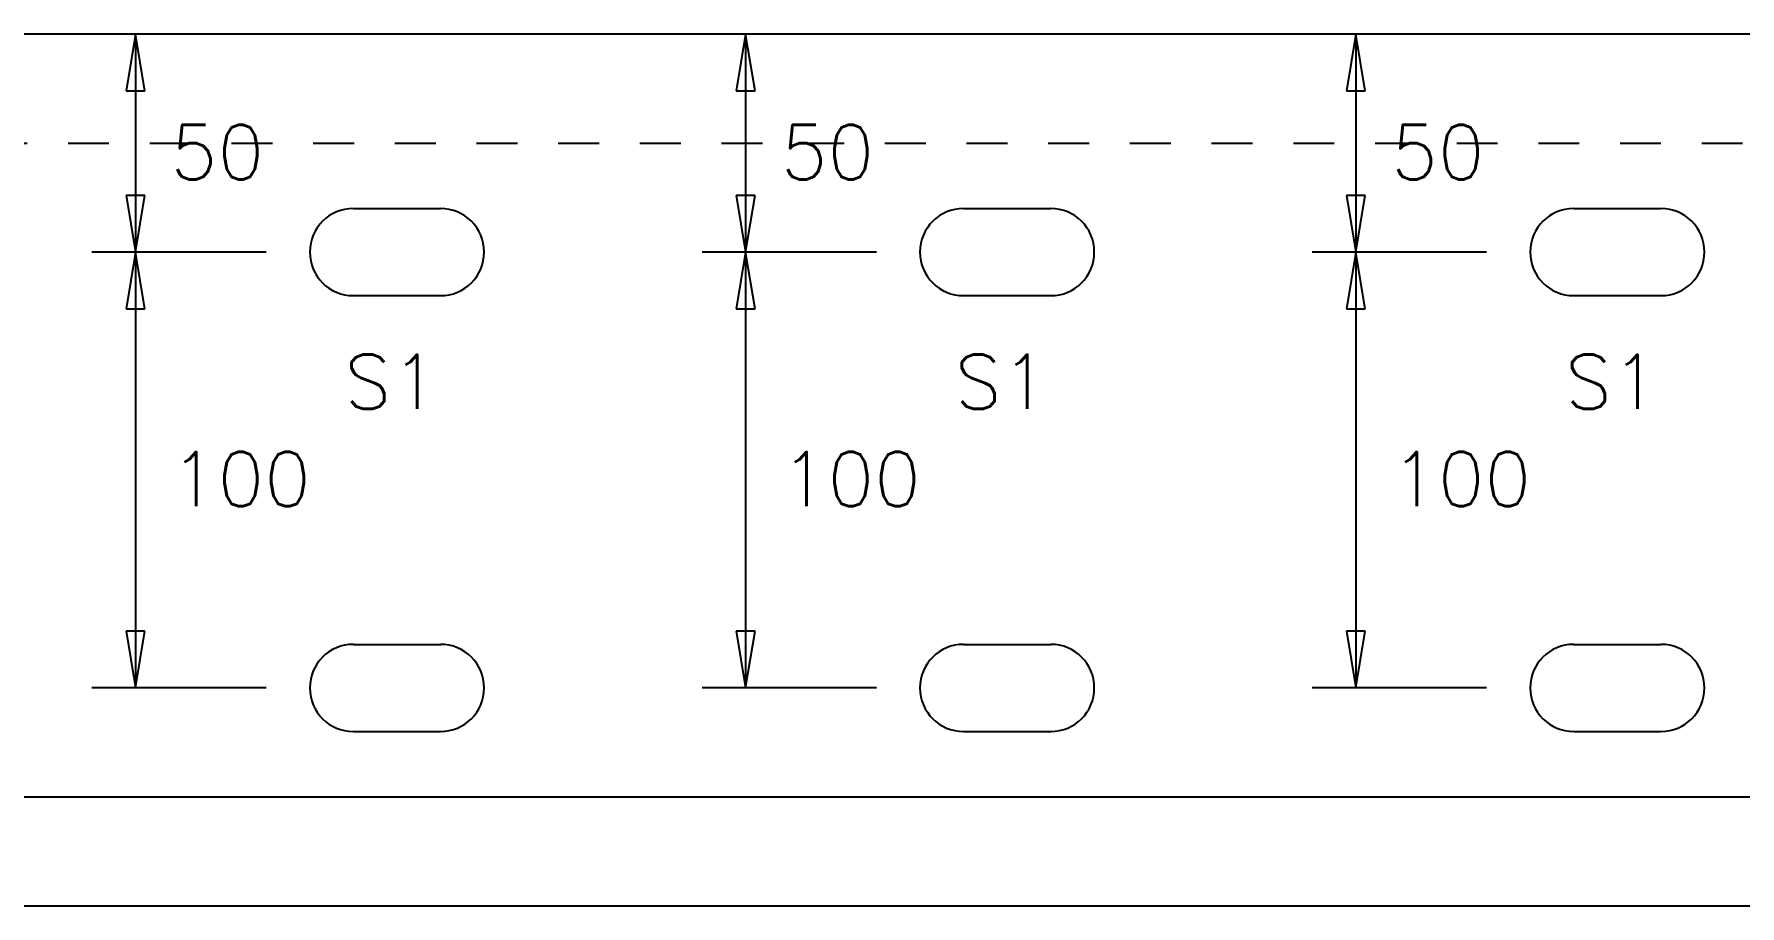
# Model space of a CAD drawing. Extents: x 0 to 420, y 0 to 297.
# Drawn here: x 283.05 to 332.75, y 94.48 to 119.88 of the extents above; entities that cross this region are included whole.
import ezdxf

# ---------------------------------------------------------------- set-up
doc = ezdxf.new("R2010")
doc.units = 0
doc.linetypes.add('CONTIN', pattern=[0])
doc.linetypes.add('DASHED', pattern=[2.38, 1.19, -1.19])
doc.layers.get('0').update_dxf_attribs({"linetype": 'CONTIN'})
for name, color, linetype in [('1', 7, 'CONTIN'), ('11', 7, 'CONTIN'), ('2', 7, 'CONTIN'), ('3', 1, 'CONTIN'), ('6', 4, 'CONTIN'), ('7', 3, 'DASHED')]:
    doc.layers.add(name, color=color, linetype=linetype)
doc.styles.add('SIMPLEX', font='SIMPLEX')

# ---------------------------------------------------------------- blocks, each defined once
blk = doc.blocks.new('WBSLOT')
at = {"layer": '6'}
for p, q in [((-1.27, 1.27), (1.27, 1.27)), ((-1.27, -1.27), (1.27, -1.27))]:
    blk.add_line(p, q, dxfattribs=at)
for centre, start, end in [((-1.27, 0), 90, 270), ((1.27, 0), 270, 90)]:
    blk.add_arc(centre, 1.27, start, end, dxfattribs=at)
blk = doc.blocks.new('ARROW')
at = {"layer": '2'}
for p, q in [((0, 0), (-1.651, 0.275)), ((-1.651, 0.275), (-1.651, -0.275)), ((-1.651, -0.275), (0, 0))]:
    blk.add_line(p, q, dxfattribs=at)
blk = doc.blocks.new('CZEPIECE')
at = {"layer": '1'}
for p, q in [((394.6, 55.88), (50.8, 55.88)), ((50.8, 33.655), (394.6, 33.655)), ((50.8, 30.48), (394.6, 30.48))]:
    blk.add_line(p, q, dxfattribs=at)
at = {"layer": '2'}
for p, q in [((292.351, 55.88), (284.731, 55.88)), ((286.001, 55.88), (286.001, 49.53)), ((310.131, 55.88), (302.511, 55.88)), ((303.781, 55.88), (303.781, 49.53)), ((327.911, 55.88), (320.291, 55.88)), ((321.561, 55.88), (321.561, 49.53)), ((289.811, 49.53), (284.731, 49.53)), ((289.811, 49.53), (284.731, 49.53)), ((286.001, 49.53), (286.001, 36.83)), ((307.591, 49.53), (302.511, 49.53)), ((307.591, 49.53), (302.511, 49.53)), ((303.781, 49.53), (303.781, 36.83)), ((325.371, 49.53), (320.291, 49.53)), ((325.371, 49.53), (320.291, 49.53)), ((321.561, 49.53), (321.561, 36.83)), ((289.811, 36.83), (284.731, 36.83)), ((307.591, 36.83), (302.511, 36.83)), ((325.371, 36.83), (320.291, 36.83))]:
    blk.add_line(p, q, dxfattribs=at)
at = {"layer": '7'}
blk.add_line((50.8, 52.705), (394.6, 52.705), dxfattribs=at)
at = {"layer": '2'}
for p, rotation in [((286.001, 55.88), 90), ((303.781, 55.88), 90), ((321.561, 55.88), 90), ((286.001, 49.53), -90), ((303.781, 49.53), -90), ((321.561, 49.53), -90), ((286.001, 49.53), 90), ((303.781, 49.53), 90), ((321.561, 49.53), 90), ((286.001, 36.83), -90), ((303.781, 36.83), -90), ((321.561, 36.83), -90)]:
    blk.add_blockref('ARROW', p, dxfattribs=dict(at, rotation=rotation))
at = {"layer": '6'}
for p in [(293.621, 49.53), (311.401, 49.53), (329.181, 49.53), (293.621, 36.83), (311.401, 36.83), (329.181, 36.83)]:
    blk.add_blockref('WBSLOT', p, dxfattribs=at)
at = {"layer": '11', "style": 'SIMPLEX'}
for s, p in [('50', (287.027, 51.647)), ('50', (304.807, 51.647)), ('50', (322.587, 51.647)), ('100', (287.027, 42.122)), ('100', (304.807, 42.122)), ('100', (322.587, 42.122))]:
    blk.add_text(s, height=1.587, dxfattribs=at).set_placement(p)
at = {"layer": '3', "style": 'SIMPLEX'}
for p in [(292.097, 44.958), (309.877, 44.958), (327.657, 44.958)]:
    blk.add_text('S1', height=1.587, dxfattribs=at).set_placement(p)

msp = doc.modelspace()

# ---------------------------------------------------------------- block references
msp.add_blockref('CZEPIECE', (0, 64))

doc.saveas('drawing.dxf')
